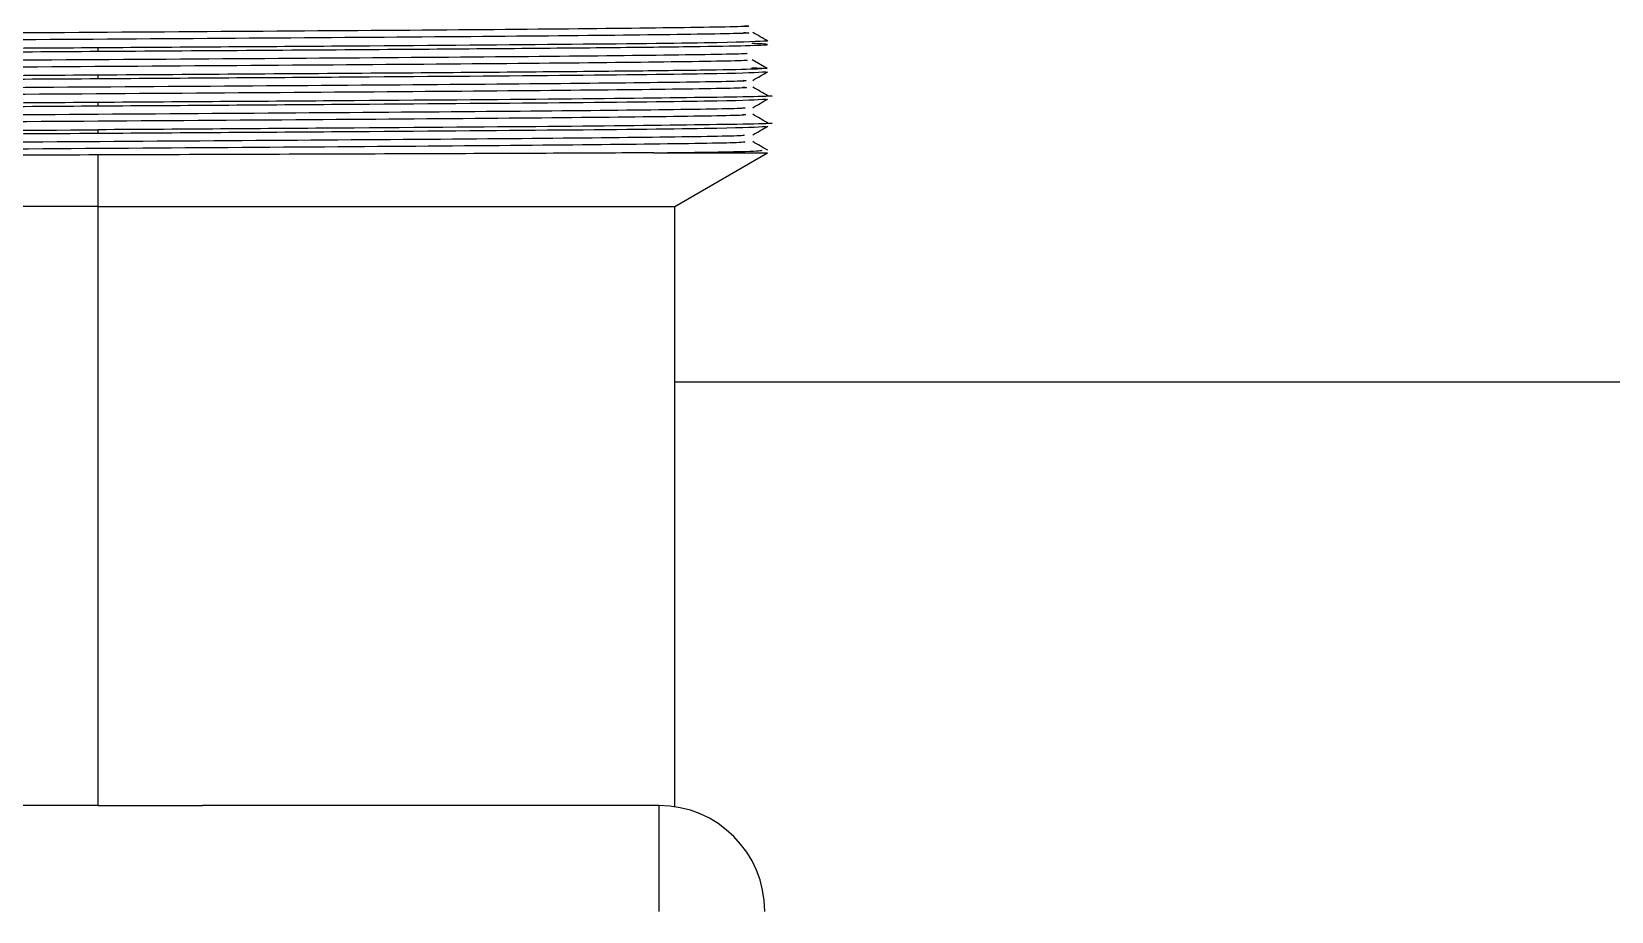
# Model space of a CAD drawing. Header units: millimetres. Extents: x 101 to 291, y 114 to 180.
# Drawn here: x 188.57 to 196.03, y 171.7 to 175.86 of the extents above; entities that cross this region are included whole.
import ezdxf

# ---------------------------------------------------------------- set-up
doc = ezdxf.new("R2010")
doc.units = ezdxf.units.MM

msp = doc.modelspace()

# ---------------------------------------------------------------- linework, layer by layer
at = {"color": 7, "linetype": 'Continuous', "lineweight": 25}
for p, q in [((188.8836, 175.7629), (188.8836, 175.779)), ((192.0442, 175.6809), (191.9734, 175.7218)), ((188.8836, 175.6339), (188.8836, 175.65)), ((191.9718, 175.6867), (192.0454, 175.6822)), ((188.8836, 175.5049), (188.8836, 175.521)), ((188.8836, 175.3759), (188.8836, 175.392)), ((188.8836, 175.0299), (188.8836, 175.2731)), ((191.5096, 175.2831), (192.0472, 175.2831)), ((191.6086, 175.0299), (192.0472, 175.2831)), ((188.8836, 175.0299), (186.1586, 175.0299)), ((188.8836, 175.0299), (191.6086, 175.0299)), ((188.8836, 172.1999), (188.8836, 175.0299)), ((191.6086, 172.1942), (191.6086, 175.0299)), ((202.1586, 174.1999), (191.6086, 174.1999)), ((188.8836, 172.1999), (188.3904, 172.1999)), ((188.8836, 172.1999), (189.3768, 172.1999)), ((191.5336, 172.1999), (189.3768, 172.1999)), ((191.5336, 172.1999), (191.5336, 171.6999))]:
    msp.add_line(p, q, dxfattribs=at)
msp.add_arc((191.5336, 171.6999), 0.5, 0, 90, dxfattribs=at)
for points, knots in [([(191.9382, 175.8836), (191.9483, 175.8829), (191.9935, 175.8798), (191.692, 175.8743), (191.0598, 175.8671), (190.1358, 175.8599), (189.0671, 175.8528), (187.975, 175.8456), (186.99, 175.8384), (186.2487, 175.8312), (185.8249, 175.8248), (185.8293, 175.8207), (185.831, 175.8191)], [0, 0, 0, 0, 0.032269, 0.143726, 0.255182, 0.36664, 0.478098, 0.589556, 0.701016, 0.812476, 0.923936, 1, 1, 1, 1]), ([(188.8836, 175.779), (188.4691, 175.7763), (187.64, 175.7709), (186.5943, 175.7629), (185.8627, 175.7548), (185.7676, 175.7494), (185.7201, 175.7468)], [0, 0, 0, 0, 0.250011, 0.500023, 0.750034, 1, 1, 1, 1]), ([(191.9338, 175.8518), (191.9469, 175.8509), (191.9972, 175.8477), (191.6939, 175.842), (191.0593, 175.8348), (190.136, 175.8277), (189.067, 175.8205), (187.9751, 175.8133), (186.9897, 175.8061), (186.2498, 175.7989), (185.8317, 175.7926), (185.8339, 175.7888), (185.8347, 175.7873)], [0, 0, 0, 0, 0.039578, 0.151032, 0.262486, 0.373941, 0.485397, 0.596853, 0.70831, 0.819768, 0.931226, 1, 1, 1, 1]), ([(192.0471, 175.8112), (191.9996, 175.8086), (191.9045, 175.8032), (191.1729, 175.7951), (190.1273, 175.7871), (189.2982, 175.7817), (188.8836, 175.779)], [0, 0, 0, 0, 0.24995, 0.499966, 0.749983, 1, 1, 1, 1]), ([(188.8836, 175.7629), (189.1195, 175.7644), (189.5913, 175.7675), (190.2636, 175.7721), (190.8673, 175.7767), (191.3719, 175.7812), (191.7533, 175.7858), (191.9888, 175.7904), (192.0806, 175.795), (192.0081, 175.7981), (191.9718, 175.7996)], [0, 0, 0, 0, 0.125, 0.25, 0.375, 0.5, 0.625, 0.75, 0.875, 1, 1, 1, 1]), ([(192.0477, 175.8111), (192.0358, 175.8179), (192.0122, 175.8316), (191.9886, 175.8452), (191.9767, 175.852)], [0, 0, 0, 0, 0.499986, 1, 1, 1, 1]), ([(185.7267, 175.7304), (185.7244, 175.7305), (185.6399, 175.7333), (185.9202, 175.7387), (186.579, 175.7467), (187.6438, 175.7548), (188.4703, 175.7602), (188.8836, 175.7629)], [0, 0, 0, 0, 0.006836, 0.255127, 0.503418, 0.751709, 1, 1, 1, 1]), ([(191.9403, 175.7537), (191.946, 175.7532), (191.9773, 175.7502), (191.6621, 175.7449), (191.0159, 175.7377), (190.0796, 175.7305), (189.0063, 175.7234), (187.9169, 175.7162), (186.9414, 175.709), (186.2168, 175.7018), (185.8148, 175.6955), (185.8288, 175.6916), (185.8342, 175.6901)], [0, 0, 0, 0, 0.0247585, 0.1377756, 0.2507935, 0.3638119, 0.4768307, 0.5898499, 0.702869, 0.8158878, 0.9289063, 1, 1, 1, 1]), ([(191.9396, 175.7215), (191.9458, 175.721), (191.9783, 175.718), (191.6627, 175.7126), (191.0158, 175.7055), (190.0797, 175.6983), (189.0063, 175.6911), (187.917, 175.6839), (186.941, 175.6767), (186.2179, 175.6695), (185.821, 175.6634), (185.8324, 175.6596), (185.8365, 175.6583)], [0, 0, 0, 0, 0.026726, 0.140369, 0.254014, 0.367659, 0.481304, 0.59495, 0.708596, 0.822241, 0.935886, 1, 1, 1, 1]), ([(185.7264, 175.6014), (185.7242, 175.6015), (185.6399, 175.6042), (185.9202, 175.6097), (186.5789, 175.6177), (187.6438, 175.6258), (188.4704, 175.6312), (188.8836, 175.6339)], [0, 0, 0, 0, 0.006565, 0.254924, 0.503283, 0.751641, 1, 1, 1, 1]), ([(188.8836, 175.65), (188.469, 175.6473), (187.6399, 175.6419), (186.5947, 175.6339), (185.8684, 175.6259), (185.7738, 175.6206), (185.7272, 175.618)], [0, 0, 0, 0, 0.251876, 0.503752, 0.755628, 1, 1, 1, 1]), ([(192.0312, 175.6813), (192.017, 175.68), (191.9853, 175.6773), (191.7499, 175.673), (191.3728, 175.6684), (190.867, 175.6638), (190.2637, 175.6592), (189.5912, 175.6546), (189.1195, 175.6515), (188.8836, 175.65)], [0, 0, 0, 0, 0.118389, 0.265324, 0.412259, 0.559194, 0.70613, 0.853065, 1, 1, 1, 1]), ([(188.8836, 175.6339), (189.2982, 175.6366), (190.1273, 175.6419), (191.1726, 175.65), (191.8994, 175.658), (191.994, 175.6633), (192.0407, 175.6659)], [0, 0, 0, 0, 0.2517, 0.5034, 0.7551, 1, 1, 1, 1]), ([(191.9768, 175.6254), (191.9886, 175.6322), (192.0122, 175.6458), (192.0359, 175.6595), (192.0477, 175.6663)], [0, 0, 0, 0, 0.4999861, 1, 1, 1, 1]), ([(191.9317, 175.6256), (191.9414, 175.6246), (191.9756, 175.6213), (191.6386, 175.6155), (190.9691, 175.6083), (190.0235, 175.6012), (188.9454, 175.594), (187.8594, 175.5868), (186.8935, 175.5796), (186.1861, 175.5724), (185.8055, 175.5662), (185.8281, 175.5625), (185.8364, 175.5611)], [0, 0, 0, 0, 0.0445, 0.155961, 0.267422, 0.378884, 0.490345, 0.601808, 0.713271, 0.824735, 0.936199, 1, 1, 1, 1]), ([(191.93, 175.5938), (191.9421, 175.5927), (191.9803, 175.5891), (191.6402, 175.5832), (190.9687, 175.5761), (190.0236, 175.5689), (188.9453, 175.5617), (187.8595, 175.5545), (186.8931, 175.5473), (186.1874, 175.5401), (185.8111, 175.5341), (185.8307, 175.5305), (185.8374, 175.5293)], [0, 0, 0, 0, 0.051694, 0.163151, 0.274609, 0.386067, 0.497525, 0.608984, 0.720444, 0.831904, 0.943365, 1, 1, 1, 1]), ([(192.0477, 175.5531), (192.0358, 175.5599), (192.0122, 175.5736), (191.9886, 175.5872), (191.9768, 175.594)], [0, 0, 0, 0, 0.499991, 1, 1, 1, 1]), ([(185.7269, 175.4724), (185.7246, 175.4725), (185.6399, 175.4752), (185.9201, 175.4807), (186.579, 175.4887), (187.6438, 175.4968), (188.4703, 175.5022), (188.8836, 175.5049)], [0, 0, 0, 0, 0.007068, 0.255301, 0.503534, 0.751767, 1, 1, 1, 1]), ([(188.8836, 175.521), (188.469, 175.5183), (187.6399, 175.5129), (186.5947, 175.5049), (185.8685, 175.4969), (185.7739, 175.4916), (185.7274, 175.489)], [0, 0, 0, 0, 0.25191, 0.503821, 0.755731, 1, 1, 1, 1]), ([(191.9302, 175.4966), (191.9388, 175.4955), (191.9662, 175.492), (191.6102, 175.4861), (190.9226, 175.4789), (189.9666, 175.4718), (188.8845, 175.4646), (187.8021, 175.4574), (186.8464, 175.4502), (186.1565, 175.443), (185.7962, 175.437), (185.8269, 175.4333), (185.8374, 175.4321)], [0, 0, 0, 0, 0.050454, 0.161916, 0.273377, 0.384838, 0.496298, 0.607757, 0.719216, 0.830675, 0.942133, 1, 1, 1, 1]), ([(192.04, 175.5535), (192.0424, 175.5534), (192.1273, 175.5506), (191.8472, 175.5452), (191.1882, 175.5371), (190.1234, 175.5291), (189.2969, 175.5237), (188.8836, 175.521)], [0, 0, 0, 0, 0.007444, 0.255583, 0.503722, 0.751861, 1, 1, 1, 1]), ([(188.8836, 175.5049), (189.2982, 175.5076), (190.1274, 175.5129), (191.1725, 175.521), (191.899, 175.529), (191.9936, 175.5343), (192.0402, 175.5369)], [0, 0, 0, 0, 0.251818, 0.503636, 0.755455, 1, 1, 1, 1]), ([(191.9767, 175.4964), (191.9885, 175.5032), (192.0121, 175.5168), (192.0357, 175.5305), (192.0475, 175.5373)], [0, 0, 0, 0, 0.499991, 1, 1, 1, 1]), ([(191.93, 175.4648), (191.9405, 175.4635), (191.9714, 175.4599), (191.6117, 175.4539), (190.9223, 175.4467), (189.9668, 175.4395), (188.8845, 175.4323), (187.8022, 175.4251), (186.8461, 175.4179), (186.1571, 175.4107), (185.7988, 175.4048), (185.8277, 175.4012), (185.8372, 175.4)], [0, 0, 0, 0, 0.057389, 0.168459, 0.279528, 0.390597, 0.501665, 0.612732, 0.723799, 0.834866, 0.945933, 1, 1, 1, 1]), ([(192.0405, 175.4245), (192.0428, 175.4244), (192.1273, 175.4216), (191.8471, 175.4162), (191.1883, 175.4081), (190.1234, 175.4001), (189.2969, 175.3947), (188.8836, 175.392)], [0, 0, 0, 0, 0.006873, 0.255155, 0.503437, 0.751718, 1, 1, 1, 1]), ([(188.8836, 175.3759), (189.2982, 175.3786), (190.1274, 175.3839), (191.1725, 175.392), (191.8991, 175.4), (191.9937, 175.4053), (192.0403, 175.4079)], [0, 0, 0, 0, 0.251794, 0.503587, 0.755381, 1, 1, 1, 1]), ([(192.0476, 175.4241), (192.0358, 175.4309), (192.0121, 175.4445), (191.9885, 175.4582), (191.9767, 175.465)], [0, 0, 0, 0, 0.499989, 1, 1, 1, 1]), ([(191.9767, 175.3674), (191.9885, 175.3742), (192.0121, 175.3878), (192.0357, 175.4015), (192.0475, 175.4083)], [0, 0, 0, 0, 0.5, 1, 1, 1, 1]), ([(185.7359, 175.3448), (185.7535, 175.3461), (185.7922, 175.3489), (186.0351, 175.3532), (186.4149, 175.3577), (186.9192, 175.3622), (187.5181, 175.3668), (188.1838, 175.3713), (188.6504, 175.3744), (188.8836, 175.3759)], [0, 0, 0, 0, 0.122418, 0.268682, 0.414945, 0.561209, 0.707473, 0.853736, 1, 1, 1, 1]), ([(185.7566, 175.36), (185.7617, 175.3616), (185.7742, 175.3655), (186.1899, 175.3716), (186.8984, 175.3784), (187.8355, 175.3852), (188.5342, 175.3897), (188.8836, 175.392)], [0, 0, 0, 0, 0.149125, 0.361844, 0.574562, 0.787281, 1, 1, 1, 1]), ([(191.9299, 175.3676), (191.9366, 175.3664), (191.9566, 175.3627), (191.5808, 175.3567), (190.8755, 175.3495), (189.9095, 175.3424), (188.8236, 175.3352), (187.7456, 175.328), (186.7984, 175.3208), (186.1332, 175.3136), (185.8012, 175.3082), (185.8267, 175.3052), (185.832, 175.3045)], [0, 0, 0, 0, 0.057971, 0.171968, 0.285965, 0.399963, 0.513961, 0.627959, 0.741956, 0.855952, 0.969948, 1, 1, 1, 1]), ([(191.9309, 175.3358), (191.9393, 175.3344), (191.9623, 175.3306), (191.5821, 175.3245), (190.8752, 175.3173), (189.9096, 175.3101), (188.8235, 175.3029), (187.7457, 175.2957), (186.7982, 175.2885), (186.1336, 175.2813), (185.8022, 175.2759), (185.8267, 175.2729), (185.8316, 175.2724)], [0, 0, 0, 0, 0.064941, 0.178312, 0.291684, 0.405056, 0.518428, 0.6318, 0.745172, 0.858542, 0.971912, 1, 1, 1, 1]), ([(192.0475, 175.2951), (192.0357, 175.3019), (192.0121, 175.3155), (191.9885, 175.3292), (191.9767, 175.336)], [0, 0, 0, 0, 0.5, 1, 1, 1, 1]), ([(188.8836, 175.2731), (188.6519, 175.2723), (188.1887, 175.2708), (187.5291, 175.2685), (186.9374, 175.2662), (186.4407, 175.264), (186.0689, 175.2617), (185.8355, 175.2596), (185.8001, 175.2582), (185.7846, 175.2576)], [0, 0, 0, 0, 0.147937, 0.295689, 0.443256, 0.590637, 0.737834, 0.884846, 1, 1, 1, 1]), ([(191.5096, 175.2831), (191.3494, 175.2823), (191.0292, 175.2806), (190.3805, 175.2781), (189.6555, 175.2756), (189.1408, 175.2739), (188.8836, 175.2731)], [0, 0, 0, 0, 0.250517, 0.50069, 0.750517, 1, 1, 1, 1]), ([(191.5096, 175.2831), (191.6838, 175.2854), (192.0007, 175.2895), (192.0149, 175.2936), (192.0213, 175.2955)], [0, 0, 0, 0, 0.549933, 1, 1, 1, 1])]:
    msp.add_open_spline(points, degree=3, knots=knots, dxfattribs=at)

doc.saveas('drawing.dxf')
